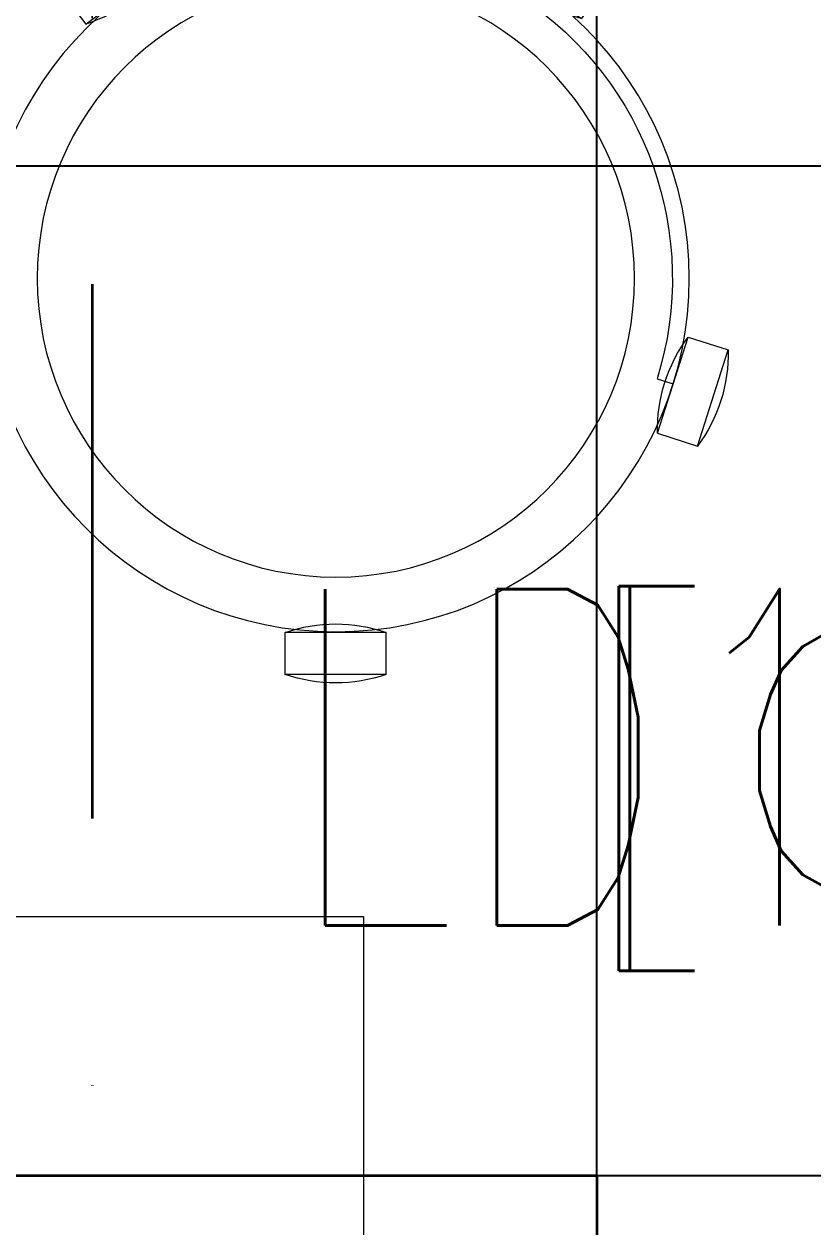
# Model space of a CAD drawing. Header units: inches. Extents: x -12418 to 57169, y -29325 to 19878.
# Drawn here: x 41660 to 42128, y -12030 to -11316 of the extents above; entities that cross this region are included whole.
import ezdxf
from ezdxf.enums import TextEntityAlignment as Align

# ---------------------------------------------------------------- set-up
doc = ezdxf.new("R2010")
doc.units = ezdxf.units.IN
doc.header["$LTSCALE"] = 25
doc.header["$MEASUREMENT"] = 0
doc.linetypes.add('DASHDOT', pattern=[25.4, 12.7, -6.35, 0, -6.35])
doc.layers.get('0').update_dxf_attribs({"color": 8})
for name, color, linetype, lineweight in [('00-Ground Floor$0$72_EGR_BASE_TEXT', 252, 'Continuous', 5), ('00-Ground Floor$0$LOADING', 253, 'Continuous', 5), ('E-LITE-CIRC-NUMB', 6, 'Continuous', 25), ('E-LITE-CLNG', 150, 'Continuous', 35), ('E-LITE-CLNG-CNDT', 6, 'DASHDOT', 35), ('E-LITE-CTRL', 6, 'Continuous', 25), ('E-LITE-IDEN', 6, 'Continuous', 25)]:
    doc.layers.add(name, color=color, linetype=linetype, lineweight=lineweight)
doc.layers.add('00-Ground Floor$0$False Ceiling', color=251, linetype='Continuous')
doc.styles.add('00-Ground Floor$0$SIMPLEX', font='SIMPLEX.shx', dxfattribs={"height": 150})
doc.styles.add('DC_Simplex', font='SIMPLEX.shx', dxfattribs={"width": 0.7})

# ---------------------------------------------------------------- blocks, each defined once
blk = doc.blocks.new('00-Ground Floor$0$HF10037-P')
for p, q in [((0.24594, 0.13397), (0.18594, 0.13397)), ((0.18594, 0.13397), (0.18594, 0.10897)), ((0.24594, 0.13397), (0.24594, 0.10897)), ((0.24594, 0.10897), (0.18594, 0.10897)), ((0, 0), (-0.01424, -0.05828)), ((0, 0), (0.02429, -0.00594)), ((0.02429, -0.00594), (0.01004, -0.06422)), ((0.40714, -0.0094), (0.43095, -0.00177)), ((0.43095, -0.00177), (0.44926, -0.05891)), ((0.40714, -0.0094), (0.42545, -0.06654)), ((0.40694, -0.04171), (0.41648, -0.03873)), ((-0.01424, -0.05828), (0.01004, -0.06422)), ((0.42545, -0.06654), (0.44926, -0.05891)), ((0.05239, -0.27245), (0.06739, -0.25246)), ((0.06739, -0.25246), (0.11538, -0.28847)), ((0.31251, -0.2897), (0.36199, -0.25577)), ((0.37613, -0.27639), (0.36199, -0.25577)), ((0.32674, -0.26798), (0.33228, -0.27631)), ((0.05239, -0.27245), (0.10038, -0.30847)), ((0.32664, -0.31032), (0.37613, -0.27639)), ((0.10038, -0.30847), (0.11538, -0.28847)), ((0.32664, -0.31032), (0.31251, -0.2897))]:
    blk.add_line(p, q)
for radius in [0.21, 0.1775]:
    blk.add_circle((0.21605, -0.1014), radius)
for centre, radius, start, end in [((0.21594, 0.04647), 0.0925, 71.07536, 108.92464), ((0.21594, 0.19647), 0.0925, 251.07536, 288.92464), ((0.07788, -0.04992), 0.0925, 147.34193, 185.19122), ((-0.06784, -0.0143), 0.0925, 327.34193, 5.19122), ((0.35678, -0.05704), 0.0925, 358.84116, 36.69044), ((0.49963, -0.01127), 0.0925, 178.84116, 216.69044), ((0.21605, -0.1014), 0.2, 303.60368, 17.3657), ((0.03887, -0.34045), 0.0925, 34.18748, 72.03677), ((0.38673, -0.3449), 0.0925, 105.51211, 143.3614), ((0.1289, -0.22048), 0.0925, 214.18748, 252.03677), ((0.3019, -0.22119), 0.0925, 285.51211, 323.3614)]:
    blk.add_arc(centre, radius, start, end)
blk = doc.blocks.new('00-Ground Floor$0$A$Ce9e1c4c3')
at = {"layer": '00-Ground Floor$0$False Ceiling', "color": 254, "linetype": 'Continuous'}
for p, q in [((-58000, -12867.43), (-58000, -8847.43)), ((-59002.87, -11400), (-55142.47, -11400)), ((-59002.87, -12000), (-55142.47, -12000))]:
    blk.add_line(p, q, dxfattribs=at)
blk = doc.blocks.new('00-Ground Floor')
at = {"layer": '00-Ground Floor$0$LOADING', "elevation": 0}
blk.add_lwpolyline([(41861.25, -11846.05), (41861.25, -12776.05), (41011.25, -12776.05), (41011.25, -11846.05), (41861.25, -11846.05)], dxfattribs=at)
at = {"layer": '00-Ground Floor$0$False Ceiling', "color": 254}
blk.add_blockref('00-Ground Floor$0$A$Ce9e1c4c3', (100000, 0), dxfattribs=at)
at = {"layer": '00-Ground Floor$0$LOADING', "xscale": -1000, "yscale": 1000, "zscale": 1000, "rotation": 180}
blk.add_blockref('00-Ground Floor$0$HF10037-P', (41628.82, -11568.24, 0), dxfattribs=at)
at = {"layer": '00-Ground Floor$0$72_EGR_BASE_TEXT', "insert": (42479.17, -11678.34, 0), "char_height": 150, "attachment_point": 2, "style": '00-Ground Floor$0$SIMPLEX'}
blk.add_mtext('[OPDG33]', dxfattribs=at)
blk = doc.blocks.new('*U14')
blk.add_lwpolyline([(-300, 300), (-300, -300), (300, -300), (300, 300)], close=True)
at = {"layer": 'E-LITE-CIRC-NUMB', "style": 'DC_Simplex', "width": 0.7, "flags": 8}
blk.add_attdef('CIRCUIT', text='', height=200, rotation=0, dxfattribs=at).set_placement((-473.9, 300), align=Align.RIGHT)
at = {"layer": 'E-LITE-CTRL', "style": 'DC_Simplex', "width": 0.7, "flags": 8}
blk.add_attdef('CONTROL', (1118.9, -935), '', height=200, rotation=360, dxfattribs=at)
at = {"layer": 'E-LITE-IDEN', "style": 'DC_Simplex', "width": 0.7, "flags": 8}
blk.add_attdef('TYPE', (-114.57, 448.55), '', height=200, rotation=360, dxfattribs=at)

msp = doc.modelspace()

# ---------------------------------------------------------------- linework, layer by layer
at = {"layer": 'E-LITE-CLNG-CNDT'}
msp.add_lwpolyline([(41700, -10200), (41700, -12000)], dxfattribs=at)

# ---------------------------------------------------------------- block references
at = {"layer": 'E-LITE-CLNG'}
ref = msp.add_blockref('*U14', (41700, -12300), dxfattribs=dict(at, xscale=-1))
ref.add_attrib('TYPE', 'LD1', (41814.57, -11851.45), dxfattribs={"layer": 'E-LITE-IDEN', "height": 200, "rotation": 0, "style": 'DC_Simplex', "width": 0.7, "flags": 8})
at = {"layer": 'E-LITE-CLNG-CNDT'}
msp.add_blockref('00-Ground Floor', (0, 0), dxfattribs=at)

doc.saveas('drawing.dxf')
